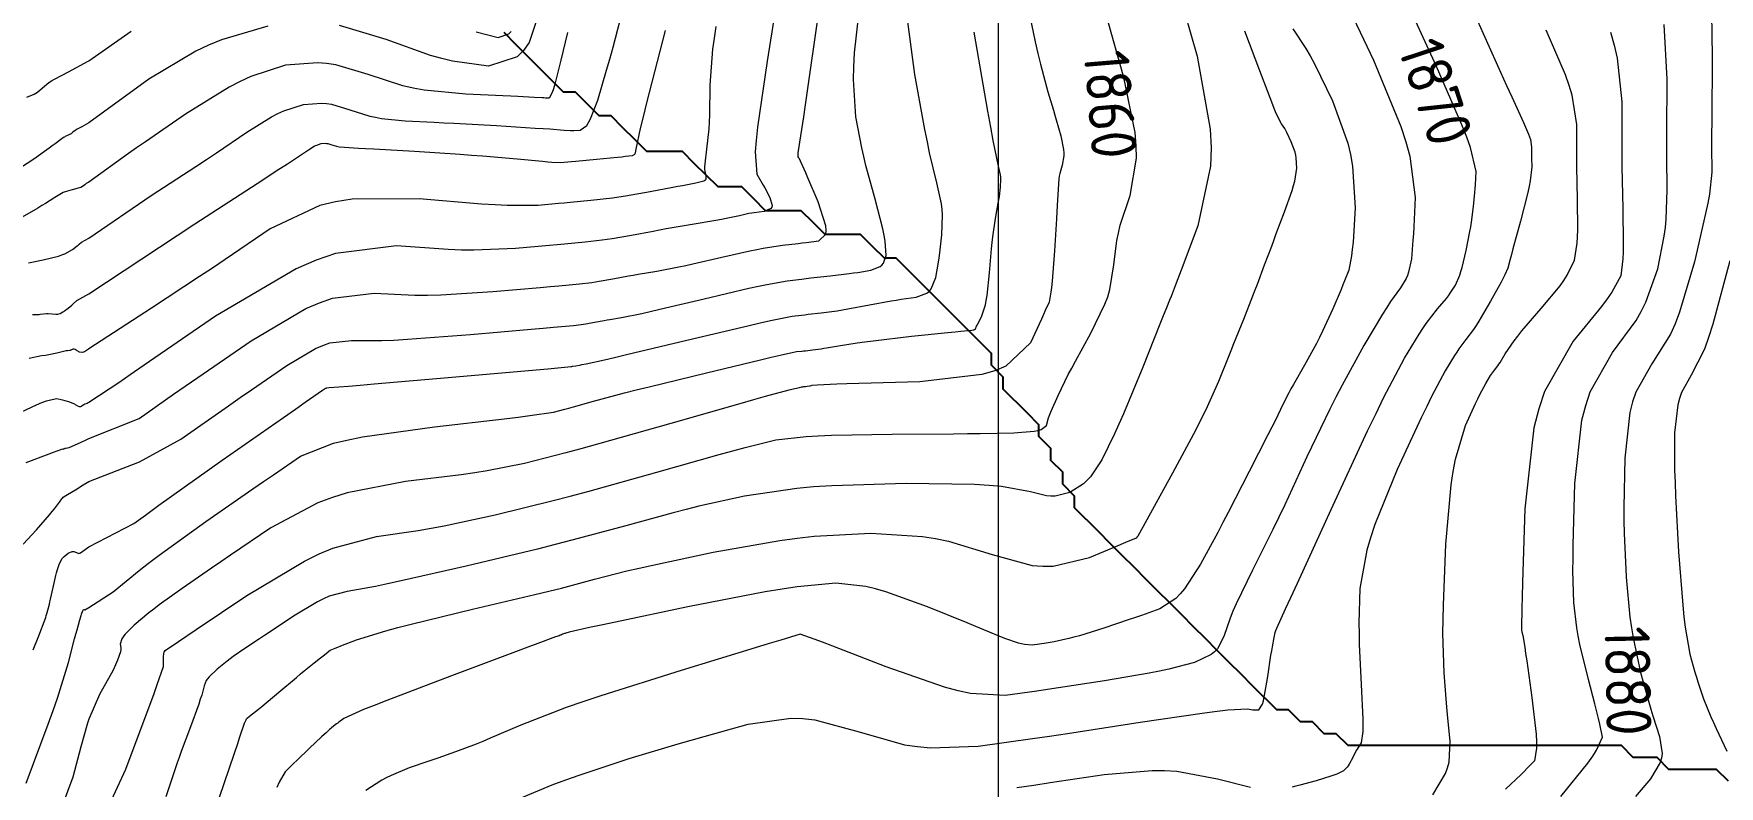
# Model space of a CAD drawing. Header units: millimetres. Extents: x 837475 to 838477, y 1189012 to 1191015.
# Drawn here: x 837995.4 to 838137.1, y 1189466.9 to 1189530.2 of the extents above; entities that cross this region are included whole.
import ezdxf

# ---------------------------------------------------------------- set-up
doc = ezdxf.new("R2010")
doc.units = ezdxf.units.MM
doc.header["$LTSCALE"] = 0.3
doc.layers.add('COORD', color=253, linetype='Continuous', lineweight=20)
doc.layers.add('DRENAJE', color=5, linetype='Continuous', lineweight=25)
doc.layers.add('COTAS 10', color=7, linetype='Continuous', lineweight=9, true_color=0x6e3e2d)
doc.layers.add('COTAS INT', color=7, linetype='Continuous', lineweight=5, true_color=0x9fa19f)
doc.styles.get("Standard").update_dxf_attribs({"font": 'isocp2.shx', "bigfont": '@extfont2.shx'})

msp = doc.modelspace()

# ---------------------------------------------------------------- linework, layer by layer
at = {"layer": 'COORD'}
msp.add_line((838076.51, 1189013.87), (838076.51, 1191013.87), dxfattribs=at)
at = {"layer": 'COTAS 10'}
for points in [[(838136.45, 1189533.79), (838136.54, 1189528.3), (838136.5, 1189522.85), (838136.49, 1189521.72), (838136.49, 1189520.74), (838136.5, 1189518.57), (838136.3, 1189516.73), (838136.16, 1189515.97), (838135.98, 1189515.09), (838135.06, 1189511.02), (838133.8, 1189506.79), (838133.42, 1189505.82), (838133.02, 1189504.93), (838131.47, 1189502.45), (838130.11, 1189500.06), (838129.84, 1189499.24), (838129.62, 1189498.34), (838129.18, 1189494.5), (838129.12, 1189490.35), (838129.12, 1189489.26), (838129.14, 1189488.18), (838129.3, 1189484.56), (838129.3, 1189484.5), (838129.62, 1189481.13), (838129.75, 1189480.25), (838129.89, 1189479.39), (838130.51, 1189476.49), (838131.2, 1189474), (838131.38, 1189473.4), (838131.55, 1189472.83), (838132.12, 1189471.11), (838132.32, 1189469.67), (838132.27, 1189469.28), (838132.16, 1189468.9), (838131.36, 1189467.55), (838130.08, 1189466.04)], [(838035.02, 1189465.38), (838038.99, 1189467.02), (838040.12, 1189467.45), (838041.25, 1189467.86), (838045.45, 1189469.24), (838049.58, 1189470.48), (838050.67, 1189470.79), (838051.75, 1189471.1), (838055.45, 1189472.15), (838059.05, 1189472.64), (838060.06, 1189472.61), (838061.08, 1189472.5), (838064.8, 1189471.5), (838068.62, 1189470.41), (838069.7, 1189470.25), (838070.79, 1189470.15), (838074.8, 1189470.29), (838079.37, 1189470.93), (838080.81, 1189471.14), (838082.32, 1189471.36), (838088.43, 1189472.3), (838093.83, 1189473.1), (838094.9, 1189473.24), (838095.79, 1189473.35), (838097.46, 1189473.44), (838097.9, 1189473.35), (838098, 1189473.33), (838098.1, 1189473.33), (838098.42, 1189473.35), (838098.71, 1189473.82), (838098.79, 1189474.09), (838098.87, 1189474.42), (838099.17, 1189476.14), (838099.43, 1189477.93), (838099.49, 1189478.31), (838099.55, 1189478.65), (838099.69, 1189479.44), (838099.78, 1189479.85), (838099.81, 1189479.94), (838099.83, 1189480.01), (838099.91, 1189480.22), (838100.65, 1189481.83), (838101.1, 1189482.8), (838101.65, 1189484), (838104.48, 1189490.2), (838107.56, 1189496.82), (838108.27, 1189498.28), (838108.9, 1189499.58), (838110.66, 1189502.92), (838111.89, 1189504.95), (838112.2, 1189505.42), (838112.49, 1189505.84), (838113.43, 1189507.06), (838114.18, 1189507.95), (838114.35, 1189508.17), (838114.51, 1189508.39), (838114.96, 1189509.07), (838115.31, 1189509.9), (838115.4, 1189510.2), (838115.5, 1189510.54), (838115.85, 1189511.99), (838116.16, 1189513.57), (838116.23, 1189513.97), (838116.29, 1189514.36), (838116.46, 1189515.67), (838116.58, 1189516.86), (838116.61, 1189517.18), (838116.63, 1189517.5), (838116.69, 1189518.61), (838116.21, 1189520.63), (838115.89, 1189521.52), (838115.48, 1189522.55), (838113.34, 1189527.46), (838110.98, 1189532.63)], [(837994.74, 1189494.14), (837996.68, 1189494.88), (837997.05, 1189495.02), (837997.35, 1189495.13), (837997.83, 1189495.29), (837997.85, 1189495.27), (837997.87, 1189495.27), (837997.89, 1189495.29), (837997.98, 1189495.32), (837998.03, 1189495.34), (837998.08, 1189495.35), (837998.37, 1189495.42), (837999.32, 1189495.82), (837999.79, 1189496.05), (838000, 1189496.16), (838004.24, 1189497.86), (838007.14, 1189499.88), (838008.12, 1189500.56), (838009.18, 1189501.3), (838013.65, 1189504.39), (838018.26, 1189507.09), (838019.41, 1189507.58), (838020.51, 1189507.96), (838024, 1189508.39), (838027.44, 1189508.23), (838028.5, 1189508.23), (838029.61, 1189508.26), (838034, 1189508.53), (838037.97, 1189508.88), (838038.82, 1189508.96), (838039.55, 1189509.02), (838041.27, 1189509.18), (838042.3, 1189509.3), (838042.61, 1189509.34), (838042.92, 1189509.39), (838044.09, 1189509.6), (838045.41, 1189509.84), (838045.8, 1189509.91), (838046.2, 1189509.99), (838047.78, 1189510.25), (838049.63, 1189510.6), (838050.21, 1189510.72), (838050.82, 1189510.85), (838053.24, 1189511.41), (838055.61, 1189511.95), (838056.19, 1189512.07), (838056.72, 1189512.17), (838058.36, 1189512.43), (838059.67, 1189512.58), (838060.01, 1189512.62), (838060.33, 1189512.66), (838061.41, 1189512.78), (838062, 1189513.35), (838062.02, 1189513.67), (838061.98, 1189514.06), (838061.35, 1189516.06), (838060.49, 1189518.09), (838060.31, 1189518.5), (838060.17, 1189518.83), (838059.87, 1189519.5), (838059.77, 1189519.69), (838059.74, 1189519.73), (838059.72, 1189519.77), (838059.67, 1189519.86), (838059.67, 1189520.09), (838059.68, 1189520.21), (838059.7, 1189520.35), (838059.81, 1189521.09), (838060.13, 1189523.21), (838060.27, 1189524.22), (838060.45, 1189525.42), (838061.28, 1189531.28)], [(838000, 1189461.62), (838003.13, 1189468.34), (838005.09, 1189473.59), (838005.47, 1189474.62), (838005.77, 1189475.47), (838006.28, 1189476.98), (838006.3, 1189477.3), (838006.3, 1189477.39), (838006.3, 1189477.47), (838006.3, 1189477.8), (838006.31, 1189478.09), (838006.32, 1189478.15), (838006.34, 1189478.2), (838006.44, 1189478.33), (838007.56, 1189479.09), (838009.05, 1189480.09), (838013.3, 1189482.95), (838018.16, 1189485.86), (838019.37, 1189486.45), (838020.53, 1189486.94), (838024.19, 1189487.92), (838027.72, 1189488.42), (838028.79, 1189488.61), (838029.89, 1189488.82), (838034.19, 1189489.74), (838039.05, 1189490.94), (838040.5, 1189491.32), (838041.99, 1189491.72), (838047.79, 1189493.34), (838053.03, 1189494.82), (838054.18, 1189495.13), (838055.2, 1189495.41), (838057.79, 1189496.04), (838060.34, 1189496.33), (838061.34, 1189496.39), (838062.46, 1189496.44), (838067.56, 1189496.53), (838072.74, 1189496.57), (838073.91, 1189496.58), (838074.96, 1189496.59), (838077.81, 1189496.64), (838079.51, 1189496.77), (838079.83, 1189496.83), (838080.1, 1189496.91), (838080.55, 1189497.26), (838080.73, 1189497.91), (838080.82, 1189498.17), (838080.94, 1189498.46), (838081.52, 1189499.79), (838082.38, 1189501.54), (838082.67, 1189502.09), (838082.99, 1189502.68), (838084.29, 1189505.03), (838085.47, 1189507.47), (838085.7, 1189508.09), (838085.89, 1189508.71), (838086.22, 1189510.76), (838086.47, 1189512.83), (838086.6, 1189513.45), (838086.76, 1189514.1), (838087.58, 1189516.61), (838088.11, 1189519.75), (838088.09, 1189520.79), (838088, 1189521.9), (838087.05, 1189526.53), (838085.74, 1189531.21)], [(838040.26, 1189530.31), (838039.7, 1189528), (838039.2, 1189525.96), (838039.08, 1189525.57), (838038.98, 1189525.26), (838038.72, 1189524.78), (838038.41, 1189524.8), (838038.28, 1189524.81), (838038.13, 1189524.82), (838037.45, 1189524.86), (838036.09, 1189524.93), (838035.51, 1189524.96), (838034.84, 1189524.99), (838031.72, 1189525.12), (838028.21, 1189525.47), (838027.3, 1189525.64), (838026.43, 1189525.83), (838023.5, 1189526.78), (838020.77, 1189527.59), (838020.01, 1189527.7), (838019.26, 1189527.76), (838016.56, 1189527.56), (838013.63, 1189526.61), (838012.73, 1189526.19), (838011.8, 1189525.72), (838008.15, 1189523.44), (838004.78, 1189521.12), (838004.03, 1189520.6), (838003.36, 1189520.15), (838000, 1189517.72), (837999.8, 1189517.61), (837999.74, 1189517.55), (837999.71, 1189517.53), (837999.68, 1189517.51), (837999.56, 1189517.41), (837999.33, 1189517.29), (837999.23, 1189517.25), (837999.12, 1189517.22), (837998.61, 1189517.09), (837998.02, 1189516.92), (837997.86, 1189516.85), (837997.71, 1189516.78), (837997.15, 1189516.45), (837996.36, 1189515.94), (837996.06, 1189515.75), (837995.72, 1189515.55), (837994.21, 1189514.66)]]:
    msp.add_lwpolyline(points, dxfattribs=at)
at = {"layer": 'COTAS INT'}
for points in [[(838057.93, 1189533.4), (838057.05, 1189527.89), (838056.24, 1189522.34), (838056.13, 1189521.22), (838056.06, 1189520.28), (838056.18, 1189518.4), (838056.61, 1189517.67), (838056.73, 1189517.46), (838056.85, 1189517.25), (838057.29, 1189516.45), (838057.48, 1189515.77), (838057.45, 1189515.63), (838057.38, 1189515.51), (838056.8, 1189515.27), (838055.98, 1189515.16), (838055.76, 1189515.12), (838055.53, 1189515.08), (838054.72, 1189514.9), (838053.62, 1189514.67), (838053.21, 1189514.59), (838052.75, 1189514.51), (838050.75, 1189514.16), (838048.57, 1189513.79), (838048.01, 1189513.69), (838047.46, 1189513.59), (838045.66, 1189513.25), (838044.03, 1189512.97), (838043.6, 1189512.9), (838043.18, 1189512.84), (838041.75, 1189512.67), (838040.02, 1189512.52), (838039.41, 1189512.46), (838038.75, 1189512.4), (838035.89, 1189512.15), (838032.4, 1189512.01), (838031.34, 1189512.02), (838030.24, 1189512.05), (838025.89, 1189512.36), (838020.75, 1189511.72), (838019.14, 1189511.17), (838017.44, 1189510.45), (838010.65, 1189506.46), (838004.67, 1189502.33), (838003.49, 1189501.52), (838002.53, 1189500.85), (838000, 1189499.2), (837999.96, 1189499.17), (837999.86, 1189499.12), (837999.66, 1189499.04), (837999.58, 1189499.01), (837999.55, 1189498.99), (837999.53, 1189498.97), (837999.42, 1189498.89), (837999.3, 1189498.82), (837999.27, 1189498.82), (837999.23, 1189498.82), (837999.09, 1189498.89), (837998.9, 1189499.01), (837998.83, 1189499.04), (837998.76, 1189499.08), (837998.42, 1189499.21), (837998.03, 1189499.34), (837997.91, 1189499.37), (837997.79, 1189499.4), (837997.32, 1189499.49), (837996.43, 1189499.31), (837996.04, 1189499.17), (837995.58, 1189498.98), (837993.43, 1189497.97)], [(837994.49, 1189487.28), (837995.61, 1189488.49), (837996.7, 1189489.75), (837996.93, 1189490.02), (837997.12, 1189490.25), (837997.53, 1189490.81), (837997.73, 1189491.1), (837997.79, 1189491.16), (837997.85, 1189491.22), (837998.07, 1189491.37), (837998.7, 1189491.74), (837999.02, 1189491.94), (837999.39, 1189492.17), (838000, 1189492.56), (838004.27, 1189494.2), (838007.74, 1189496.1), (838011.76, 1189498.91), (838012.75, 1189499.6), (838013.69, 1189500.26), (838016.65, 1189502.31), (838019.08, 1189503.74), (838019.69, 1189504), (838020.27, 1189504.2), (838022.11, 1189504.42), (838024.65, 1189504.4), (838025.67, 1189504.44), (838026.82, 1189504.51), (838032.11, 1189504.91), (838037.2, 1189505.36), (838038.22, 1189505.45), (838039.08, 1189505.53), (838040.78, 1189505.68), (838041.43, 1189505.76), (838041.61, 1189505.78), (838041.81, 1189505.81), (838042.54, 1189505.94), (838043.35, 1189506.09), (838043.59, 1189506.14), (838043.84, 1189506.18), (838044.82, 1189506.35), (838046.51, 1189506.69), (838047.21, 1189506.85), (838048.02, 1189507.04), (838051.76, 1189507.92), (838055.52, 1189508.8), (838056.33, 1189508.98), (838057.04, 1189509.13), (838058.75, 1189509.44), (838059.95, 1189509.58), (838060.33, 1189509.62), (838060.73, 1189509.67), (838062.35, 1189509.85), (838063.95, 1189510.04), (838064.33, 1189510.09), (838064.69, 1189510.14), (838065.78, 1189510.33), (838066.55, 1189510.63), (838066.7, 1189510.75), (838066.83, 1189510.9), (838067.08, 1189511.57), (838066.99, 1189512.77), (838066.9, 1189513.25), (838066.78, 1189513.79), (838066.13, 1189516.29), (838065.37, 1189519.12), (838065.19, 1189519.88), (838065.02, 1189520.62), (838064.51, 1189523.22), (838064.31, 1189526.35), (838064.34, 1189527.43), (838064.41, 1189528.6), (838064.96, 1189533.59)], [(837994.94, 1189510.94), (837996.16, 1189511.19), (837997.46, 1189511.51), (837997.74, 1189511.61), (837998, 1189511.7), (837998.65, 1189512.05), (837999.03, 1189512.37), (837999.12, 1189512.44), (837999.2, 1189512.51), (837999.4, 1189512.69), (838000, 1189513.01), (838005.26, 1189516.6), (838009, 1189519.04), (838009.9, 1189519.64), (838010.74, 1189520.2), (838013.31, 1189521.94), (838015.38, 1189523.23), (838015.9, 1189523.5), (838016.4, 1189523.73), (838018.06, 1189524.27), (838019.58, 1189524.38), (838020.01, 1189524.34), (838020.43, 1189524.28), (838021.97, 1189523.82), (838023.63, 1189523.29), (838024.12, 1189523.18), (838024.63, 1189523.09), (838026.61, 1189522.89), (838029.06, 1189522.77), (838029.86, 1189522.73), (838030.72, 1189522.68), (838034.29, 1189522.48), (838037.55, 1189522.28), (838038.22, 1189522.24), (838038.79, 1189522.2), (838039.98, 1189522.11), (838040.51, 1189522.07), (838040.66, 1189522.07), (838040.81, 1189522.07), (838041.34, 1189522.09), (838041.89, 1189522.5), (838042.04, 1189522.75), (838042.21, 1189523.05), (838042.81, 1189524.61), (838043.56, 1189527.15), (838043.82, 1189528.07), (838044.1, 1189529.09), (838045.27, 1189533.54)], [(838078.68, 1189534.02), (838079.61, 1189529.54), (838079.83, 1189528.55), (838080.04, 1189527.66), (838080.65, 1189525.33), (838081.13, 1189523.77), (838081.25, 1189523.36), (838081.37, 1189522.96), (838081.75, 1189521.62), (838081.98, 1189520.47), (838082.01, 1189520.2), (838082.01, 1189519.94), (838081.88, 1189519.16), (838081.68, 1189518.45), (838081.63, 1189518.23), (838081.6, 1189518.01), (838081.53, 1189517.13), (838081.46, 1189515.77), (838081.43, 1189515.24), (838081.4, 1189514.65), (838081.22, 1189511.96), (838081.03, 1189509.4), (838080.97, 1189508.88), (838080.93, 1189508.46), (838080.77, 1189507.63), (838080.45, 1189506.94), (838080.3, 1189506.6), (838080.12, 1189506.2), (838079.22, 1189504.22), (838077.14, 1189502.25), (838076.21, 1189501.86), (838075.12, 1189501.54), (838069.89, 1189500.94), (838064.78, 1189500.79), (838063.76, 1189500.76), (838062.91, 1189500.73), (838061.27, 1189500.66), (838060.82, 1189500.61), (838060.73, 1189500.59), (838060.64, 1189500.58), (838060.42, 1189500.55), (838060.29, 1189500.52), (838060.25, 1189500.52), (838060.22, 1189500.51), (838060.12, 1189500.5), (838060.04, 1189500.49), (838060, 1189500.49), (838059.94, 1189500.48), (838059.74, 1189500.44), (838059.64, 1189500.41), (838059.52, 1189500.38), (838058.89, 1189500.24), (838056.9, 1189499.69), (838055.92, 1189499.41), (838054.75, 1189499.08), (838048.96, 1189497.42), (838042.8, 1189495.68), (838041.4, 1189495.29), (838040.13, 1189494.95), (838036.64, 1189494.06), (838033.5, 1189493.45), (838032.46, 1189493.29), (838031.33, 1189493.12), (838026.64, 1189492.54), (838021.74, 1189491.59), (838020.49, 1189491.2), (838019.28, 1189490.75), (838015.31, 1189488.65), (838011.93, 1189486.36), (838011.1, 1189485.8), (838010.32, 1189485.26), (838007.86, 1189483.56), (838005.93, 1189482.17), (838005.48, 1189481.82), (838005.06, 1189481.5), (838003.83, 1189480.47), (838003.04, 1189479.67), (838002.9, 1189479.49), (838002.78, 1189479.32), (838002.64, 1189478.86), (838002.69, 1189478.55), (838002.69, 1189478.48), (838002.69, 1189478.41), (838002.67, 1189478.22), (838002.41, 1189477.52), (838002.26, 1189477.13), (838002.07, 1189476.67), (838000.92, 1189474.64), (838000, 1189472.55), (837999.9, 1189472.22), (837999.33, 1189470.24), (837998.66, 1189467.68), (837996.25, 1189461.21)], [(838091.63, 1189533.91), (838093.22, 1189528.32), (838094.33, 1189522.17), (838094.39, 1189520.6), (838094.35, 1189519.08), (838093.28, 1189514.06), (838091.87, 1189510.32), (838091.59, 1189509.6), (838091.38, 1189509.02), (838091.03, 1189508.1), (838091.03, 1189508.08), (838091.03, 1189508.07), (838091.02, 1189508.06), (838091.01, 1189508.04), (838091, 1189508.01), (838090.99, 1189508), (838090.99, 1189507.99), (838090.96, 1189507.94), (838090.59, 1189507.02), (838090.37, 1189506.47), (838090.09, 1189505.77), (838088.65, 1189502.17), (838087.03, 1189498.25), (838086.64, 1189497.36), (838086.28, 1189496.56), (838085.2, 1189494.36), (838084.24, 1189492.94), (838083.95, 1189492.63), (838083.66, 1189492.35), (838082.51, 1189491.62), (838081.27, 1189491.32), (838080.92, 1189491.31), (838080.56, 1189491.34), (838079.22, 1189491.69), (838076.78, 1189492.14), (838075.73, 1189492.22), (838074.51, 1189492.29), (838068.74, 1189492.37), (838062.49, 1189492.19), (838060.97, 1189492.09), (838059.55, 1189491.97), (838055.16, 1189491.32), (838051.32, 1189490.46), (838050.24, 1189490.2), (838049.15, 1189489.92), (838045.16, 1189488.83), (838040.64, 1189487.6), (838039.23, 1189487.24), (838037.74, 1189486.86), (838031.75, 1189485.42), (838026.28, 1189484.18), (838025.12, 1189483.93), (838024.11, 1189483.72), (838021.75, 1189483.3), (838020.22, 1189482.89), (838019.74, 1189482.69), (838019.23, 1189482.44), (838017.21, 1189481.23), (838015.25, 1189479.91), (838014.79, 1189479.6), (838014.36, 1189479.32), (838013.13, 1189478.5), (838012.16, 1189477.82), (838011.9, 1189477.63), (838011.65, 1189477.44), (838010.8, 1189476.75), (838010.13, 1189476.12), (838010, 1189475.96), (838009.89, 1189475.81), (838009.7, 1189475.35), (838009.5, 1189474.58), (838009.38, 1189474.23), (838009.25, 1189473.83), (838008.55, 1189471.92), (838007.78, 1189469.84), (838007.6, 1189469.34), (838007.44, 1189468.88), (838006.96, 1189467.45), (838006.5, 1189466.02)], [(838105.49, 1189533.36), (838108.06, 1189528), (838110.34, 1189522.42), (838110.77, 1189521.11), (838111.1, 1189519.92), (838111.57, 1189516.45), (838111.44, 1189513.97), (838111.41, 1189513.39), (838111.37, 1189512.85), (838111.24, 1189511.29), (838111.01, 1189510.15), (838110.92, 1189509.87), (838110.81, 1189509.61), (838110.31, 1189508.83), (838109.48, 1189507.68), (838109.17, 1189507.19), (838108.82, 1189506.63), (838107.24, 1189503.99), (838105.41, 1189500.65), (838104.89, 1189499.65), (838104.37, 1189498.62), (838102.46, 1189494.61), (838100.59, 1189490.59), (838100.09, 1189489.54), (838099.6, 1189488.52), (838097.89, 1189485.09), (838096.51, 1189482.27), (838096.23, 1189481.63), (838095.99, 1189481.05), (838095.46, 1189479.5), (838094.94, 1189478.47), (838094.69, 1189478.22), (838094.41, 1189478), (838093.01, 1189477.33), (838090.83, 1189476.76), (838090.05, 1189476.59), (838089.19, 1189476.42), (838085.44, 1189475.78), (838081.56, 1189475.18), (838080.63, 1189475.04), (838079.75, 1189474.91), (838077.08, 1189474.54), (838074.15, 1189474.72), (838073.11, 1189474.95), (838071.98, 1189475.25), (838067.08, 1189476.95), (838062.59, 1189478.7), (838061.72, 1189479.03), (838061.02, 1189479.3), (838059.83, 1189479.7), (838058.21, 1189479.21), (838057.24, 1189478.91), (838056.04, 1189478.55), (838049.82, 1189476.66), (838043.08, 1189474.53), (838041.55, 1189474.01), (838040.16, 1189473.53), (838036.35, 1189472.06), (838033.77, 1189470.95), (838033.15, 1189470.69), (838032.58, 1189470.46), (838030.84, 1189469.8), (838029.36, 1189469.29), (838028.51, 1189469), (838026.95, 1189468.46), (838025.43, 1189467.83), (838025.03, 1189467.63), (838024.64, 1189467.42), (838023.3, 1189466.55)], [(838038.23, 1189533.03), (838037.03, 1189529.47), (838036.57, 1189528.8), (838036.04, 1189528.27), (838033.63, 1189527.49), (838030.6, 1189527.91), (838029.69, 1189528.12), (838028.74, 1189528.39), (838025.03, 1189529.73), (838021.1, 1189530.9)], [(838116.33, 1189532.35), (838118.74, 1189526.97), (838119.25, 1189525.85), (838119.69, 1189524.89), (838120.68, 1189522.75), (838121.1, 1189521.77), (838121.18, 1189521.53), (838121.25, 1189521.32), (838121.35, 1189520.68), (838121.35, 1189520.1), (838121.35, 1189519.93), (838121.35, 1189519.74), (838121.37, 1189519.02), (838121.23, 1189517.85), (838121.14, 1189517.39), (838121.03, 1189516.86), (838120.41, 1189514.44), (838119.78, 1189512.11), (838119.66, 1189511.65), (838119.56, 1189511.26), (838119.36, 1189510.5), (838119.1, 1189509.92), (838118.96, 1189509.64), (838118.79, 1189509.31), (838117.9, 1189507.71), (838116.92, 1189506.04), (838116.69, 1189505.67), (838116.47, 1189505.34), (838115.83, 1189504.48), (838115.24, 1189503.71), (838115.05, 1189503.44), (838114.86, 1189503.14), (838114.07, 1189501.85), (838112.94, 1189499.7), (838112.53, 1189498.85), (838112.07, 1189497.9), (838110.05, 1189493.55), (838108.16, 1189488.94), (838107.79, 1189487.82), (838107.48, 1189486.77), (838106.91, 1189483.55), (838106.83, 1189480.62), (838106.84, 1189479.76), (838106.86, 1189478.87), (838107.02, 1189475.48), (838107.17, 1189472.57), (838107.17, 1189471.99), (838107.17, 1189471.51), (838107.01, 1189470.56), (838106.75, 1189470.17), (838106.68, 1189470.04), (838106.6, 1189469.91), (838106.32, 1189469.32), (838106.02, 1189468.76), (838105.93, 1189468.63), (838105.85, 1189468.52), (838105.52, 1189468.21), (838104.96, 1189467.94), (838104.72, 1189467.85), (838104.46, 1189467.76), (838103.22, 1189467.38), (838101.87, 1189467.01), (838101.53, 1189466.92), (838101.22, 1189466.84)], [(838015.06, 1189530.85), (838011.17, 1189529.71), (838010.08, 1189529.25), (838009, 1189528.74), (838005.06, 1189526.38), (838000, 1189522.71), (837999.42, 1189522.39), (837999.03, 1189522.18), (837998.94, 1189522.13), (837998.86, 1189522.08), (837998.67, 1189521.93), (837998.53, 1189521.8), (837998.48, 1189521.77), (837998.44, 1189521.75), (837998.23, 1189521.66), (837998.01, 1189521.56), (837997.95, 1189521.52), (837997.89, 1189521.48), (837997.66, 1189521.31), (837997.17, 1189520.94), (837996.94, 1189520.77), (837996.67, 1189520.58), (837995.38, 1189519.66), (837993.78, 1189518.63)], [(837994.81, 1189524.88), (837995.4, 1189525.14), (837995.54, 1189525.22), (837995.68, 1189525.31), (837996.1, 1189525.67), (837996.66, 1189526.11), (837996.88, 1189526.25), (837997.13, 1189526.4), (837998.29, 1189527.02), (837999.96, 1189527.9), (838000, 1189527.92), (838003.56, 1189530.42)], [(838052.75, 1189530.83), (838052.59, 1189529.85), (838052.46, 1189528.92), (838052.25, 1189525.89), (838052.21, 1189523.38), (838052.18, 1189522.78), (838052.15, 1189522.22), (838051.96, 1189520.51), (838051.81, 1189519.28), (838051.8, 1189519.01), (838051.8, 1189518.78), (838051.91, 1189518.23), (838051.9, 1189517.94), (838051.83, 1189517.87), (838051.72, 1189517.81), (838051.07, 1189517.63), (838049.95, 1189517.43), (838049.55, 1189517.36), (838049.12, 1189517.27), (838047.22, 1189516.91), (838045.14, 1189516.54), (838044.59, 1189516.46), (838044.06, 1189516.38), (838042.23, 1189516.17), (838040.49, 1189516.01), (838040, 1189515.97), (838039.52, 1189515.92), (838037.79, 1189515.77), (838035.2, 1189515.76), (838034.18, 1189515.81), (838033.03, 1189515.88), (838027.79, 1189516.32), (838022.16, 1189516.29), (838020.76, 1189516.07), (838019.44, 1189515.75), (838015.27, 1189513.81), (838011.48, 1189511.22), (838010.4, 1189510.5), (838009.31, 1189509.78), (838005.27, 1189507.13), (838000, 1189503.71), (837999.97, 1189503.68), (837999.64, 1189503.46), (837999.55, 1189503.43), (837999.47, 1189503.41), (837999.22, 1189503.44), (837999.03, 1189503.55), (837998.99, 1189503.57), (837998.95, 1189503.59), (837998.85, 1189503.65), (837998.79, 1189503.68), (837998.77, 1189503.68), (837998.76, 1189503.68), (837998.7, 1189503.67), (837998.64, 1189503.65), (837998.62, 1189503.65), (837998.61, 1189503.64), (837998.55, 1189503.61), (837998.49, 1189503.59), (837998.47, 1189503.59), (837998.46, 1189503.58), (837998.41, 1189503.58), (837998.22, 1189503.55), (837998.11, 1189503.53), (837997.98, 1189503.5), (837997.33, 1189503.35), (837996.65, 1189503.2), (837996.5, 1189503.17), (837996.37, 1189503.15), (837996.04, 1189503.11), (837994.99, 1189502.88)], [(837995.28, 1189506.59), (837995.71, 1189506.59), (837995.82, 1189506.6), (837995.91, 1189506.61), (837996.19, 1189506.65), (837996.44, 1189506.68), (837996.52, 1189506.68), (837996.6, 1189506.68), (837996.92, 1189506.65), (837997.24, 1189506.62), (837997.32, 1189506.62), (837997.39, 1189506.62), (837997.61, 1189506.69), (837997.83, 1189506.81), (837997.9, 1189506.85), (837997.97, 1189506.91), (837998.27, 1189507.14), (837998.58, 1189507.39), (837998.66, 1189507.46), (837998.73, 1189507.53), (837999, 1189507.76), (838000, 1189508.33), (838008.92, 1189514.23), (838014.64, 1189517.93), (838015.77, 1189518.67), (838016.71, 1189519.28), (838018.48, 1189520.44), (838018.95, 1189520.74), (838019.07, 1189520.8), (838019.18, 1189520.85), (838019.56, 1189520.97), (838019.9, 1189521), (838020, 1189520.99), (838020.1, 1189520.98), (838020.45, 1189520.87), (838020.83, 1189520.75), (838020.94, 1189520.72), (838021.06, 1189520.7), (838021.51, 1189520.66), (838022.7, 1189520.59), (838023.28, 1189520.56), (838023.98, 1189520.52), (838027.4, 1189520.32), (838031.24, 1189520.07), (838032.2, 1189520), (838033.11, 1189519.93), (838036.02, 1189519.68), (838038.17, 1189519.48), (838038.6, 1189519.44), (838038.96, 1189519.42), (838039.68, 1189519.39), (838040.3, 1189519.44), (838040.6, 1189519.47), (838040.96, 1189519.5), (838042.71, 1189519.67), (838044.47, 1189519.83), (838044.83, 1189519.87), (838045.12, 1189519.9), (838045.73, 1189519.98), (838045.93, 1189520.08), (838045.96, 1189520.14), (838045.99, 1189520.2), (838046.04, 1189520.49), (838046.41, 1189522.23), (838046.65, 1189523.21), (838046.95, 1189524.4), (838048.5, 1189530.47)], [(837995.34, 1189478.38), (837995.74, 1189479.42), (837996.39, 1189481.12), (837996.43, 1189481.29), (837996.45, 1189481.35), (837996.47, 1189481.42), (837996.56, 1189481.72), (837996.7, 1189482.23), (837996.74, 1189482.42), (837996.79, 1189482.64), (837997.01, 1189483.62), (837997.24, 1189484.63), (837997.3, 1189484.86), (837997.35, 1189485.07), (837997.55, 1189485.65), (837997.77, 1189486.06), (837997.84, 1189486.15), (837997.93, 1189486.24), (837998.27, 1189486.51), (837998.61, 1189486.65), (837998.68, 1189486.66), (837998.76, 1189486.66), (837998.96, 1189486.57), (837999.16, 1189486.5), (837999.23, 1189486.51), (837999.3, 1189486.54), (837999.63, 1189486.78), (838000, 1189487.04), (838003.8, 1189489.01), (838004.77, 1189489.73), (838005.9, 1189490.55), (838011.23, 1189494.34), (838016.37, 1189497.94), (838017.38, 1189498.64), (838018.2, 1189499.22), (838019.66, 1189500.24), (838019.91, 1189500.39), (838019.97, 1189500.41), (838020.03, 1189500.43), (838020.22, 1189500.46), (838021.85, 1189500.57), (838022.83, 1189500.66), (838024.02, 1189500.76), (838030.22, 1189501.3), (838037.63, 1189501.95), (838038.61, 1189502.03), (838040.3, 1189502.19), (838040.55, 1189502.21), (838040.62, 1189502.22), (838040.7, 1189502.24), (838040.97, 1189502.28), (838041.29, 1189502.34), (838041.38, 1189502.36), (838041.48, 1189502.38), (838041.85, 1189502.44), (838043.39, 1189502.79), (838044.21, 1189502.98), (838045.22, 1189503.22), (838050.29, 1189504.43), (838055.43, 1189505.65), (838056.47, 1189505.89), (838057.35, 1189506.09), (838059.15, 1189506.45), (838059.96, 1189506.55), (838060.22, 1189506.58), (838060.5, 1189506.61), (838061.61, 1189506.73), (838062.96, 1189506.91), (838063.39, 1189506.98), (838063.84, 1189507.06), (838065.67, 1189507.4), (838067.48, 1189507.74), (838067.92, 1189507.81), (838068.33, 1189507.88), (838069.59, 1189508.05), (838070.5, 1189508.38), (838070.69, 1189508.54), (838070.86, 1189508.74), (838071.25, 1189509.72), (838071.46, 1189510.99), (838071.52, 1189511.37), (838071.57, 1189511.77), (838071.76, 1189513.3), (838071.8, 1189514.95), (838071.77, 1189515.42), (838071.71, 1189515.9), (838071.32, 1189517.68), (838070.72, 1189520.18), (838070.53, 1189521.12), (838070.33, 1189522.16), (838069.48, 1189526.78), (838068.83, 1189531.64)], [(838010.96, 1189465.91), (838012.25, 1189469.69), (838012.51, 1189470.44), (838012.72, 1189471.06), (838013.11, 1189472.23), (838013.23, 1189472.51), (838013.28, 1189472.58), (838013.32, 1189472.64), (838013.52, 1189472.8), (838014.03, 1189473.19), (838014.28, 1189473.39), (838014.57, 1189473.63), (838015.98, 1189474.82), (838017.48, 1189476.07), (838017.82, 1189476.36), (838018.12, 1189476.61), (838018.96, 1189477.29), (838019.5, 1189477.71), (838019.61, 1189477.81), (838019.71, 1189477.89), (838019.97, 1189478.09), (838020.13, 1189478.21), (838020.17, 1189478.24), (838020.2, 1189478.27), (838020.32, 1189478.36), (838020.72, 1189478.54), (838020.94, 1189478.62), (838021.2, 1189478.73), (838022.52, 1189479.23), (838025, 1189479.99), (838025.99, 1189480.26), (838027.12, 1189480.55), (838032.29, 1189481.8), (838037.53, 1189483.04), (838038.7, 1189483.33), (838039.75, 1189483.59), (838042.53, 1189484.33), (838045.26, 1189485.02), (838046.29, 1189485.26), (838047.43, 1189485.52), (838052.53, 1189486.61), (838058.12, 1189487.59), (838059.58, 1189487.78), (838061, 1189487.94), (838065.79, 1189488.19), (838070.11, 1189487.93), (838071.23, 1189487.76), (838072.32, 1189487.54), (838075.99, 1189486.4), (838079.35, 1189485.49), (838080.24, 1189485.43), (838081.12, 1189485.44), (838084.18, 1189486.16), (838086.57, 1189487.17), (838087.04, 1189487.36), (838087.42, 1189487.52), (838088.06, 1189487.79), (838088.15, 1189487.84), (838088.17, 1189487.86), (838088.19, 1189487.88), (838088.26, 1189487.98), (838091.18, 1189493.29), (838093.13, 1189496.93), (838093.57, 1189497.8), (838093.97, 1189498.6), (838095.05, 1189501), (838095.85, 1189503.02), (838096.08, 1189503.58), (838096.31, 1189504.15), (838097.14, 1189506.21), (838097.91, 1189508.17), (838098.11, 1189508.67), (838098.3, 1189509.16), (838098.9, 1189510.76), (838099.49, 1189512.35), (838099.67, 1189512.83), (838099.85, 1189513.32), (838100.58, 1189515.24), (838101.21, 1189517.02), (838101.33, 1189517.44), (838101.43, 1189517.82), (838101.61, 1189518.91), (838101.56, 1189519.77), (838101.52, 1189520.01), (838101.46, 1189520.25), (838101.14, 1189521.13), (838100.77, 1189521.9), (838100.68, 1189522.08), (838100.59, 1189522.23), (838100.31, 1189522.63), (838099.88, 1189523.49), (838099.7, 1189523.93), (838099.49, 1189524.45), (838098.48, 1189527.08), (838097.22, 1189530.43)], [(838101.26, 1189530.61), (838102.37, 1189528.98), (838102.72, 1189528.36), (838103.09, 1189527.67), (838104.6, 1189524.57), (838105.89, 1189521.01), (838106.12, 1189520.04), (838106.3, 1189519.07), (838106.5, 1189515.58), (838106.33, 1189512.67), (838106.27, 1189512.06), (838106.21, 1189511.53), (838105.98, 1189510.32), (838105.62, 1189509.42), (838105.48, 1189509.08), (838105.32, 1189508.71), (838104.62, 1189507.06), (838103.76, 1189505.18), (838103.51, 1189504.67), (838103.25, 1189504.16), (838102.24, 1189502.32), (838101.32, 1189500.71), (838101.11, 1189500.34), (838100.93, 1189500), (838100.44, 1189499.03), (838099.8, 1189497.7), (838099.51, 1189497.13), (838099.18, 1189496.47), (838097.61, 1189493.38), (838095.84, 1189489.95), (838095.39, 1189489.09), (838094.96, 1189488.26), (838093.51, 1189485.59), (838092.17, 1189483.53), (838091.8, 1189483.1), (838091.42, 1189482.72), (838090.07, 1189481.84), (838088.53, 1189481.28), (838088.03, 1189481.11), (838087.51, 1189480.93), (838085.37, 1189480.22), (838083.32, 1189479.58), (838082.85, 1189479.45), (838082.42, 1189479.33), (838081.21, 1189479.06), (838080.35, 1189478.93), (838080.14, 1189478.9), (838079.95, 1189478.87), (838079.35, 1189478.79), (838078.69, 1189478.83), (838078.46, 1189478.89), (838078.2, 1189478.96), (838077.06, 1189479.35), (838075.28, 1189480.07), (838074.61, 1189480.34), (838073.87, 1189480.65), (838070.54, 1189482.01), (838067.04, 1189483.28), (838066.18, 1189483.52), (838065.37, 1189483.71), (838062.83, 1189484.01), (838059.58, 1189483.7), (838058.31, 1189483.5), (838056.88, 1189483.26), (838050.4, 1189482), (838044.29, 1189480.72), (838043.1, 1189480.47), (838042.12, 1189480.26), (838040.4, 1189479.88), (838040.13, 1189479.79), (838040.07, 1189479.77), (838040.01, 1189479.75), (838039.86, 1189479.7), (838039.76, 1189479.65), (838039.74, 1189479.64), (838039.71, 1189479.63), (838039.65, 1189479.61), (838039.56, 1189479.58), (838039.27, 1189479.48), (838037.78, 1189478.92), (838036.93, 1189478.6), (838035.88, 1189478.21), (838030.5, 1189476.2), (838025.08, 1189474.14), (838024.01, 1189473.72), (838023.12, 1189473.36), (838021.45, 1189472.6), (838021.03, 1189472.3), (838020.94, 1189472.23), (838020.85, 1189472.16), (838020.6, 1189471.97), (838020.43, 1189471.83), (838020.39, 1189471.8), (838020.35, 1189471.77), (838020.26, 1189471.7), (838019.96, 1189471.42), (838019.79, 1189471.27), (838019.59, 1189471.08), (838018.57, 1189470.11), (838017.5, 1189469.08), (838017.26, 1189468.85), (838017.05, 1189468.65), (838016.51, 1189468.12), (838016.01, 1189467.25), (838015.83, 1189466.82)], [(838032.59, 1189530.36), (838034.44, 1189529.9), (838035.34, 1189530.19), (838035.54, 1189530.39)], [(838113.03, 1189466.2), (838114.1, 1189467.98), (838114.28, 1189468.46), (838114.42, 1189468.95), (838114.51, 1189470.7), (838114.3, 1189472.64), (838114.24, 1189473.25), (838114.18, 1189473.89), (838113.99, 1189476.46), (838113.89, 1189479.8), (838113.9, 1189480.93), (838113.93, 1189482.15), (838114.14, 1189487.27), (838114.58, 1189492.26), (838114.75, 1189493.4), (838114.94, 1189494.43), (838115.78, 1189497.27), (838116.64, 1189499.11), (838116.84, 1189499.51), (838117.01, 1189499.87), (838117.49, 1189500.78), (838117.82, 1189501.33), (838117.9, 1189501.46), (838117.98, 1189501.57), (838118.23, 1189501.9), (838118.51, 1189502.27), (838118.6, 1189502.41), (838118.7, 1189502.57), (838119.13, 1189503.3), (838119.88, 1189504.39), (838120.19, 1189504.78), (838120.54, 1189505.22), (838122.16, 1189507.09), (838123.74, 1189509), (838124.06, 1189509.46), (838124.34, 1189509.89), (838124.95, 1189511.17), (838125.17, 1189512.6), (838125.2, 1189513.13), (838125.23, 1189513.71), (838125.22, 1189516.27), (838125.16, 1189519.01), (838125.15, 1189519.71), (838125.15, 1189520.38), (838125.15, 1189522.58), (838124.76, 1189525.03), (838124.52, 1189525.86), (838124.21, 1189526.75), (838122.58, 1189530.51)], [(838123.82, 1189466.06), (838126.07, 1189468.86), (838126.49, 1189469.44), (838126.73, 1189469.8), (838126.82, 1189469.94), (838127.31, 1189471.04), (838127.08, 1189472.13), (838126.97, 1189472.61), (838126.83, 1189473.18), (838126.66, 1189473.85), (838126.13, 1189475.88), (838125.42, 1189478.84), (838125.28, 1189479.56), (838125.15, 1189480.25), (838124.89, 1189482.37), (838124.83, 1189485.03), (838124.84, 1189486.05), (838124.85, 1189487.2), (838124.98, 1189492.37), (838125.58, 1189497.7), (838125.9, 1189498.94), (838126.27, 1189500.09), (838128.15, 1189503.4), (838130.13, 1189506.1), (838130.57, 1189506.86), (838130.96, 1189507.63), (838131.96, 1189510.44), (838132.5, 1189513.18), (838132.6, 1189513.91), (838132.68, 1189514.61), (838132.76, 1189517.04), (838132.72, 1189519.88), (838132.72, 1189520.86), (838132.72, 1189521.91), (838132.74, 1189526.4), (838132.51, 1189530.98)], [(837994.74, 1189467.16), (837996.6, 1189472.13), (837997.01, 1189473.28), (837997.37, 1189474.33), (837998.29, 1189477.32), (837998.81, 1189479.31), (837998.92, 1189479.72), (837999.02, 1189480.08), (837999.25, 1189480.9), (837999.37, 1189481.29), (837999.4, 1189481.38), (837999.43, 1189481.46), (837999.5, 1189481.67), (837999.57, 1189481.77), (837999.59, 1189481.79), (837999.61, 1189481.79), (837999.68, 1189481.75), (838000, 1189481.95), (838002.06, 1189483.27), (838004.24, 1189485.07), (838005.04, 1189485.69), (838005.93, 1189486.35), (838009.86, 1189489.17), (838013.81, 1189491.93), (838014.71, 1189492.55), (838015.53, 1189493.12), (838017.8, 1189494.67), (838020.58, 1189495.76), (838021.72, 1189496.03), (838023.03, 1189496.3), (838029.08, 1189497.16), (838034.94, 1189497.83), (838036.12, 1189497.97), (838037.11, 1189498.09), (838039.08, 1189498.38), (838040.04, 1189498.62), (838040.38, 1189498.72), (838040.76, 1189498.82), (838042.44, 1189499.3), (838045.07, 1189500), (838046.05, 1189500.25), (838047.13, 1189500.52), (838051.96, 1189501.7), (838056.5, 1189502.78), (838057.4, 1189503), (838058.14, 1189503.17), (838059.54, 1189503.47), (838059.98, 1189503.52), (838060.12, 1189503.53), (838060.27, 1189503.55), (838060.86, 1189503.61), (838061.59, 1189503.71), (838061.82, 1189503.75), (838062.06, 1189503.79), (838063.05, 1189503.97), (838064.64, 1189504.22), (838065.26, 1189504.3), (838065.97, 1189504.39), (838069.2, 1189504.76), (838072.26, 1189505.09), (838072.86, 1189505.15), (838073.35, 1189505.2), (838074.26, 1189505.29), (838074.43, 1189505.31), (838074.47, 1189505.32), (838074.5, 1189505.33), (838074.57, 1189505.4), (838074.67, 1189505.6), (838074.72, 1189505.7), (838074.79, 1189505.82), (838075.09, 1189506.41), (838075.41, 1189507.4), (838075.49, 1189507.78), (838075.56, 1189508.2), (838075.75, 1189510.1), (838075.92, 1189512.13), (838075.97, 1189512.64), (838076.03, 1189513.12), (838076.27, 1189514.68), (838076.49, 1189515.95), (838076.54, 1189516.24), (838076.59, 1189516.51), (838076.69, 1189517.31), (838076.71, 1189517.97), (838076.7, 1189518.16), (838076.67, 1189518.35), (838076.52, 1189519.07), (838076.08, 1189521.24), (838075.87, 1189522.35), (838075.63, 1189523.69), (838074.46, 1189530.35)], [(838127.99, 1189530.33), (838128.3, 1189529.24), (838128.56, 1189528.16), (838128.94, 1189524.49), (838128.94, 1189520.97), (838128.94, 1189520), (838128.95, 1189519.02), (838129.02, 1189515.51), (838129.05, 1189512.5), (838129.04, 1189511.85), (838129.02, 1189511.27), (838128.86, 1189509.86), (838128.11, 1189508.47), (838127.71, 1189507.91), (838127.24, 1189507.27), (838124.84, 1189504.35), (838122.43, 1189500.11), (838121.95, 1189498.65), (838121.55, 1189497.05), (838120.78, 1189490.24), (838120.59, 1189484.05), (838120.55, 1189482.85), (838120.52, 1189481.88), (838120.49, 1189480.24), (838120.51, 1189480.02), (838120.52, 1189479.96), (838120.54, 1189479.89), (838120.61, 1189479.59), (838120.78, 1189478.6), (838120.85, 1189478.09), (838120.94, 1189477.47), (838121.38, 1189474.39), (838121.72, 1189471.29), (838121.76, 1189470.66), (838121.77, 1189470.13), (838121.58, 1189469.05), (838120.99, 1189468.43), (838120.75, 1189468.19), (838120.47, 1189467.91), (838119.15, 1189466.66)], [(838138.03, 1189511.1), (838136.6, 1189505.77), (838136.24, 1189504.65), (838135.89, 1189503.69), (838134.78, 1189501.5), (838133.95, 1189500.04), (838133.79, 1189499.53), (838133.65, 1189498.99), (838133.38, 1189496.64), (838133.38, 1189493.5), (838133.41, 1189492.46), (838133.45, 1189491.33), (838133.71, 1189486.64), (838134.06, 1189482.15), (838134.16, 1189481.17), (838134.26, 1189480.29), (838134.66, 1189478.02), (838135.08, 1189476.51), (838135.21, 1189476.1), (838135.34, 1189475.69), (838135.82, 1189474.26), (838136.43, 1189472.74), (838136.64, 1189472.27), (838136.86, 1189471.78), (838137.78, 1189469.86)], [(838097.72, 1189466.81), (838094.94, 1189467.52), (838091.5, 1189468.15), (838090.48, 1189468.21), (838089.43, 1189468.22), (838085.4, 1189467.87), (838080.85, 1189467.19), (838079.48, 1189466.99), (838078.06, 1189466.79)]]:
    msp.add_lwpolyline(points, dxfattribs=at)
at = {"layer": 'DRENAJE'}
msp.add_polyline3d([(838137.9, 1189467.33, 0), (838136.9, 1189468.33, 0), (838132.9, 1189468.33, 0), (838131.9, 1189469.33, 0), (838129.9, 1189469.33, 0), (838128.9, 1189470.33, 0), (838105.91, 1189470.33, 0), (838104.91, 1189471.33, 0), (838103.91, 1189471.33, 0), (838102.91, 1189472.33, 0), (838101.91, 1189472.33, 0), (838100.91, 1189473.33, 0), (838099.91, 1189473.33, 0), (838097.91, 1189475.33, 0), (838096.91, 1189476.33, 0), (838095.91, 1189477.33, 0), (838094.91, 1189478.33, 0), (838093.92, 1189479.33, 0), (838092.92, 1189480.33, 0), (838091.92, 1189481.33, 0), (838090.92, 1189482.33, 0), (838089.92, 1189483.33, 0), (838088.92, 1189484.33, 0), (838087.92, 1189485.33, 0), (838086.92, 1189486.33, 0), (838085.92, 1189487.33, 0), (838084.92, 1189488.33, 0), (838082.92, 1189490.32, 0), (838082.92, 1189491.32, 0), (838081.92, 1189492.32, 0), (838081.92, 1189493.32, 0), (838080.92, 1189494.32, 0), (838080.92, 1189495.32, 0), (838079.92, 1189496.32, 0), (838079.92, 1189497.32, 0), (838078.92, 1189498.32, 0), (838076.92, 1189500.32, 0), (838076.92, 1189501.32, 0), (838075.92, 1189502.32, 0), (838075.92, 1189503.32, 0), (838074.92, 1189504.32, 0), (838073.92, 1189505.32, 0), (838072.92, 1189506.32, 0), (838071.92, 1189507.32, 0), (838070.92, 1189508.32, 0), (838069.92, 1189509.32, 0), (838067.92, 1189511.32, 0), (838066.92, 1189511.32, 0), (838065.92, 1189512.32, 0), (838064.92, 1189513.32, 0), (838061.93, 1189513.32, 0), (838060.93, 1189514.32, 0), (838059.93, 1189515.32, 0), (838056.93, 1189515.32, 0), (838055.93, 1189516.32, 0), (838054.93, 1189517.32, 0), (838052.93, 1189517.32, 0), (838051.93, 1189518.31, 0), (838050.93, 1189519.31, 0), (838049.93, 1189520.31, 0), (838046.93, 1189520.31, 0), (838045.93, 1189521.31, 0), (838044.93, 1189522.31, 0), (838043.93, 1189523.31, 0), (838042.93, 1189523.31, 0), (838041.93, 1189524.31, 0), (838040.93, 1189525.31, 0), (838039.93, 1189525.31, 0), (838038.93, 1189526.31, 0), (838036.93, 1189528.31, 0), (838035.93, 1189529.31, 0), (838034.93, 1189530.31, 0)], dxfattribs=at)

# ---------------------------------------------------------------- texts
at = {"layer": 'COTAS 10', "char_height": 3.8, "attachment_point": 7}
for s, insert, rotation in [('1870', (838110.06, 1189528.99), 288.32), ('1860', (838083.66, 1189528.64), 274.7041), ('1880', (838127.47, 1189480.33), 271.1757)]:
    msp.add_mtext(s, dxfattribs=dict(at, insert=insert, rotation=rotation))

doc.saveas('drawing.dxf')
